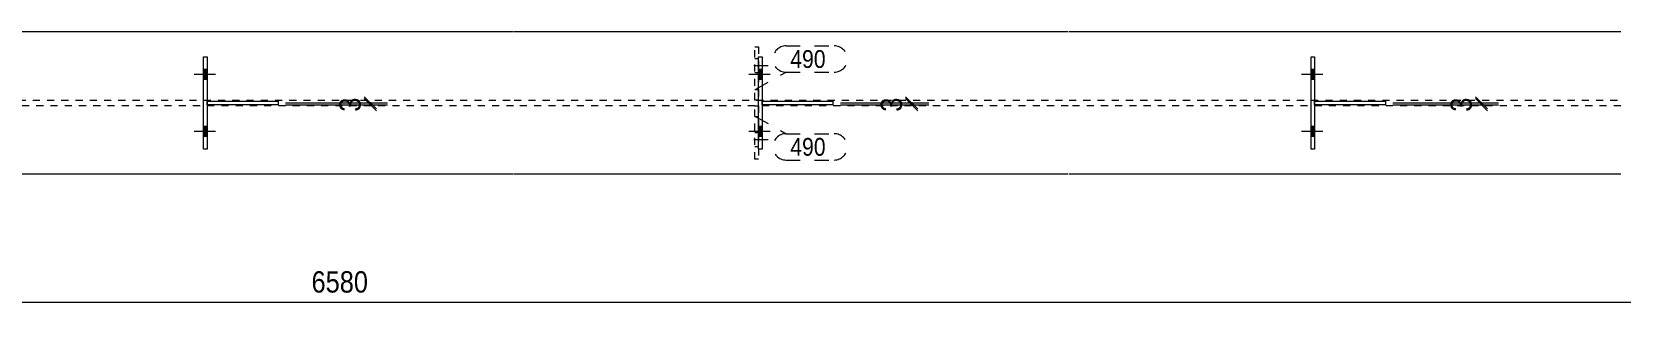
# Model space of a CAD drawing. Header units: millimetres. Extents: x 2 to 1174, y 1 to 825.
# Drawn here: x 616 to 839.1, y 526.4 to 566.8 of the extents above; entities that cross this region are included whole.
import ezdxf

# ---------------------------------------------------------------- set-up
doc = ezdxf.new("R2010")
doc.units = ezdxf.units.MM
for name, pattern in [('XKITLINE00', [0]), ('XKITLINE01', [4, 1, -1, 1, -1]), ('XKITLINE02', [4, 2, -2])]:
    doc.linetypes.add(name, pattern=pattern)
for name, color, linetype, lineweight in [('Bolt', 3, 'Continuous', 0), ('Dimensions', 7, 'Continuous', 0), ('Part', 2, 'Continuous', 0), ('PartMark', 7, 'Continuous', 0)]:
    doc.layers.add(name, color=color, linetype=linetype, lineweight=lineweight)
doc.styles.add('ARIAL', font='ARIAL.TTF')

# ---------------------------------------------------------------- blocks, each defined once
blk = doc.blocks.new('*A77')
at = {"layer": 'Bolt'}
for points in [[(718.01, 561.53), (718.51, 561.53), (718.51, 560.13), (718.01, 560.13)], [(718.01, 561.53), (718.51, 561.53), (718.51, 560.13), (718.01, 560.13)], [(718.01, 553.53), (718.51, 553.53), (718.51, 552.13), (718.01, 552.13)], [(718.01, 553.53), (718.51, 553.53), (718.51, 552.13), (718.01, 552.13)]]:
    blk.add_hatch(color=3, dxfattribs=at).paths.add_polyline_path(points, flags=17)
at = {"layer": 'Bolt', "color": 3, "linetype": 'XKITLINE00', "lineweight": 0}
for p, q in [((719.67, 560.83), (716.67, 560.83)), ((719.67, 560.83), (716.67, 560.83)), ((718.51, 561.53), (718.01, 561.53)), ((718.51, 561.53), (718.01, 561.53)), ((718.51, 560.13), (718.01, 560.13)), ((718.51, 560.13), (718.01, 560.13)), ((718.51, 553.53), (718.01, 553.53)), ((718.51, 553.53), (718.01, 553.53)), ((719.67, 552.83), (716.67, 552.83)), ((719.67, 552.83), (716.67, 552.83)), ((718.51, 552.13), (718.01, 552.13)), ((718.51, 552.13), (718.01, 552.13))]:
    blk.add_line(p, q, dxfattribs=at)
blk = doc.blocks.new('*A78')
at = {"layer": 'Bolt'}
for points in [[(795.59, 561.53), (796.09, 561.53), (796.09, 560.13), (795.59, 560.13)], [(795.59, 561.53), (796.09, 561.53), (796.09, 560.13), (795.59, 560.13)], [(795.59, 553.53), (796.09, 553.53), (796.09, 552.13), (795.59, 552.13)], [(795.59, 553.53), (796.09, 553.53), (796.09, 552.13), (795.59, 552.13)]]:
    blk.add_hatch(color=3, dxfattribs=at).paths.add_polyline_path(points, flags=17)
at = {"layer": 'Bolt', "color": 3, "linetype": 'XKITLINE00', "lineweight": 0}
for p, q in [((797.25, 560.83), (794.25, 560.83)), ((797.25, 560.83), (794.25, 560.83)), ((796.09, 561.53), (795.59, 561.53)), ((796.09, 561.53), (795.59, 561.53)), ((796.09, 560.13), (795.59, 560.13)), ((796.09, 560.13), (795.59, 560.13)), ((796.09, 553.53), (795.59, 553.53)), ((796.09, 553.53), (795.59, 553.53)), ((797.25, 552.83), (794.25, 552.83)), ((797.25, 552.83), (794.25, 552.83)), ((796.09, 552.13), (795.59, 552.13)), ((796.09, 552.13), (795.59, 552.13))]:
    blk.add_line(p, q, dxfattribs=at)
blk = doc.blocks.new('*A82')
at = {"layer": 'Part', "color": 2, "linetype": 'XKITLINE00', "lineweight": 0}
for p, q in [((683.61, 566.83), (606.13, 566.83)), ((761.51, 566.83), (683.71, 566.83)), ((839.09, 566.83), (761.61, 566.83)), ((683.61, 546.83), (606.13, 546.83)), ((761.51, 546.83), (683.71, 546.83)), ((839.09, 546.83), (761.61, 546.83))]:
    blk.add_line(p, q, dxfattribs=at)
at = {"layer": 'Part', "color": 7, "linetype": 'XKITLINE01', "lineweight": 0}
for p, q in [((606.13, 557.23), (683.61, 557.23)), ((683.61, 556.43), (606.13, 556.43)), ((683.71, 557.23), (761.51, 557.23)), ((761.51, 556.43), (683.71, 556.43)), ((761.61, 557.23), (839.09, 557.23)), ((839.09, 556.43), (761.61, 556.43))]:
    blk.add_line(p, q, dxfattribs=at)
blk = doc.blocks.new('*A92')
at = {"layer": 'Part', "color": 7, "linetype": 'XKITLINE01', "lineweight": 0}
for p, q in [((717.51, 548.93), (717.51, 556.43)), ((717.51, 556.43), (718.01, 556.43)), ((718.01, 556.43), (718.01, 548.93)), ((717.51, 554.93), (718.01, 554.93)), ((718.01, 548.93), (717.51, 548.93))]:
    blk.add_line(p, q, dxfattribs=at)
blk = doc.blocks.new('*A93')
at = {"layer": 'Part', "color": 7, "linetype": 'XKITLINE01', "lineweight": 0}
for p, q in [((717.51, 557.23), (717.51, 564.73)), ((717.51, 564.73), (718.01, 564.73)), ((718.01, 564.73), (718.01, 557.23)), ((717.51, 558.73), (718.01, 558.73)), ((718.01, 557.23), (717.51, 557.23))]:
    blk.add_line(p, q, dxfattribs=at)
blk = doc.blocks.new('*A106')
at = {"layer": 'Part', "color": 2, "linetype": 'XKITLINE00', "lineweight": 0}
for p, q in [((640.61, 557.08), (650.61, 557.08)), ((650.61, 556.58), (640.61, 556.58)), ((650.61, 556.58), (650.61, 557.08))]:
    blk.add_line(p, q, dxfattribs=at)
at = {"layer": 'Part', "color": 7, "linetype": 'XKITLINE01', "lineweight": 0}
blk.add_line((640.61, 556.58), (640.61, 557.08), dxfattribs=at)
blk.add_line((640.61, 556.58), (640.61, 557.08), dxfattribs=at)
blk = doc.blocks.new('*A107')
at = {"layer": 'Part', "color": 2, "linetype": 'XKITLINE00', "lineweight": 0}
for p, q in [((640.11, 550.33), (640.11, 563.33)), ((640.11, 563.33), (640.61, 563.33)), ((640.61, 563.33), (640.61, 550.33)), ((640.61, 550.33), (640.11, 550.33))]:
    blk.add_line(p, q, dxfattribs=at)
blk = doc.blocks.new('*A108')
at = {"layer": 'Part', "color": 2, "linetype": 'XKITLINE00', "lineweight": 0}
for p, q in [((718.51, 557.08), (728.51, 557.08)), ((728.51, 556.58), (718.51, 556.58)), ((728.51, 556.58), (728.51, 557.08))]:
    blk.add_line(p, q, dxfattribs=at)
at = {"layer": 'Part', "color": 7, "linetype": 'XKITLINE01', "lineweight": 0}
blk.add_line((718.51, 556.58), (718.51, 557.08), dxfattribs=at)
blk.add_line((718.51, 556.58), (718.51, 557.08), dxfattribs=at)
blk = doc.blocks.new('*A109')
at = {"layer": 'Part', "color": 2, "linetype": 'XKITLINE00', "lineweight": 0}
for p, q in [((718.01, 550.33), (718.01, 563.33)), ((718.01, 563.33), (718.51, 563.33)), ((718.51, 563.33), (718.51, 550.33)), ((718.51, 550.33), (718.01, 550.33))]:
    blk.add_line(p, q, dxfattribs=at)
blk = doc.blocks.new('*A110')
at = {"layer": 'Part', "color": 2, "linetype": 'XKITLINE00', "lineweight": 0}
for p, q in [((796.09, 557.08), (806.09, 557.08)), ((806.09, 556.58), (796.09, 556.58)), ((806.09, 556.58), (806.09, 557.08))]:
    blk.add_line(p, q, dxfattribs=at)
at = {"layer": 'Part', "color": 7, "linetype": 'XKITLINE01', "lineweight": 0}
blk.add_line((796.09, 556.58), (796.09, 557.08), dxfattribs=at)
blk.add_line((796.09, 556.58), (796.09, 557.08), dxfattribs=at)
blk = doc.blocks.new('*A111')
at = {"layer": 'Part', "color": 2, "linetype": 'XKITLINE00', "lineweight": 0}
for p, q in [((795.59, 550.33), (795.59, 563.33)), ((795.59, 563.33), (796.09, 563.33)), ((796.09, 563.33), (796.09, 550.33)), ((796.09, 550.33), (795.59, 550.33))]:
    blk.add_line(p, q, dxfattribs=at)
blk = doc.blocks.new('*A136')
at = {"layer": 'Bolt', "color": 3, "linetype": 'XKITLINE02', "lineweight": 0}
for p, q in [((719.36, 551.63), (716.36, 551.63)), ((718.01, 552.61), (717.51, 552.61)), ((718.01, 550.65), (717.51, 550.65))]:
    blk.add_line(p, q, dxfattribs=at)
blk = doc.blocks.new('*A137')
at = {"layer": 'Bolt', "color": 3, "linetype": 'XKITLINE02', "lineweight": 0}
for p, q in [((718.01, 563.01), (717.51, 563.01)), ((719.36, 562.03), (716.36, 562.03)), ((718.01, 561.05), (717.51, 561.05))]:
    blk.add_line(p, q, dxfattribs=at)
blk = doc.blocks.new('*A142')
at = {"layer": 'Bolt'}
for points in [[(640.11, 561.53), (640.61, 561.53), (640.61, 560.13), (640.11, 560.13)], [(640.11, 561.53), (640.61, 561.53), (640.61, 560.13), (640.11, 560.13)], [(640.11, 553.53), (640.61, 553.53), (640.61, 552.13), (640.11, 552.13)], [(640.11, 553.53), (640.61, 553.53), (640.61, 552.13), (640.11, 552.13)]]:
    blk.add_hatch(color=3, dxfattribs=at).paths.add_polyline_path(points, flags=17)
at = {"layer": 'Bolt', "color": 3, "linetype": 'XKITLINE00', "lineweight": 0}
for p, q in [((641.77, 560.83), (638.77, 560.83)), ((641.77, 560.83), (638.77, 560.83)), ((640.61, 561.53), (640.11, 561.53)), ((640.61, 561.53), (640.11, 561.53)), ((640.61, 560.13), (640.11, 560.13)), ((640.61, 560.13), (640.11, 560.13)), ((640.61, 553.53), (640.11, 553.53)), ((640.61, 553.53), (640.11, 553.53)), ((641.77, 552.83), (638.77, 552.83)), ((641.77, 552.83), (638.77, 552.83)), ((640.61, 552.13), (640.11, 552.13)), ((640.61, 552.13), (640.11, 552.13))]:
    blk.add_line(p, q, dxfattribs=at)
blk = doc.blocks.new('*A286')
at = {"layer": 'Dimensions', "color": 7, "linetype": 'XKITLINE00', "lineweight": 0}
for p, q in [((447.22, 556.23), (447.22, 526.43)), ((872.19, 556.23), (872.19, 526.43)), ((448.07, 529.68), (446.38, 527.98)), ((873.04, 529.68), (871.34, 527.98)), ((447.22, 528.83), (872.19, 528.83))]:
    blk.add_line(p, q, dxfattribs=at)
at = {"layer": 'Dimensions', "color": 3}
for p in [(447.22, 528.83), (872.19, 528.83)]:
    blk.add_point(p, dxfattribs=at)
at = {"layer": 'Dimensions', "color": 3, "style": 'ARIAL', "width": 0.85}
blk.add_text('9990', height=3, rotation=90.0002, dxfattribs=at).set_placement((870.99, 530.13))
blk.add_text('6580', height=3, dxfattribs=at).set_placement((655.26, 530.18))
blk = doc.blocks.new('*A313')
at = {"layer": 'Dimensions', "color": 7, "linetype": 'XKITLINE00', "lineweight": 0}
for p, q in [((651.61, 556.83), (665.92, 556.83)), ((651.61, 556.58), (665.92, 556.58)), ((662.67, 557.68), (664.37, 555.98)), ((662.67, 557.43), (664.37, 555.73)), ((663.52, 556.58), (663.52, 556.83))]:
    blk.add_line(p, q, dxfattribs=at)
at = {"layer": 'Dimensions', "color": 3}
for p in [(663.52, 556.83), (663.52, 556.58)]:
    blk.add_point(p, dxfattribs=at)
at = {"layer": 'Dimensions', "color": 3, "style": 'ARIAL', "width": 0.85}
blk.add_text('3', height=3, rotation=90.0002, dxfattribs=at).set_placement((662.17, 555.59))
blk = doc.blocks.new('*A314')
at = {"layer": 'Dimensions', "color": 7, "linetype": 'XKITLINE00', "lineweight": 0}
for p, q in [((729.51, 556.83), (741.92, 556.83)), ((729.51, 556.58), (741.92, 556.58)), ((738.67, 557.68), (740.37, 555.98)), ((738.67, 557.43), (740.37, 555.73)), ((739.52, 556.58), (739.52, 556.83))]:
    blk.add_line(p, q, dxfattribs=at)
at = {"layer": 'Dimensions', "color": 3}
for p in [(739.52, 556.83), (739.52, 556.58)]:
    blk.add_point(p, dxfattribs=at)
at = {"layer": 'Dimensions', "color": 3, "style": 'ARIAL', "width": 0.85}
blk.add_text('3', height=3, rotation=90.0002, dxfattribs=at).set_placement((738.17, 555.59))
blk = doc.blocks.new('*A315')
at = {"layer": 'Dimensions', "color": 7, "linetype": 'XKITLINE00', "lineweight": 0}
for p, q in [((807.09, 556.83), (821.92, 556.83)), ((807.09, 556.58), (821.92, 556.58)), ((818.67, 557.68), (820.37, 555.98)), ((818.67, 557.43), (820.37, 555.73)), ((819.52, 556.58), (819.52, 556.83))]:
    blk.add_line(p, q, dxfattribs=at)
at = {"layer": 'Dimensions', "color": 3}
for p in [(819.52, 556.83), (819.52, 556.58)]:
    blk.add_point(p, dxfattribs=at)
at = {"layer": 'Dimensions', "color": 3, "style": 'ARIAL', "width": 0.85}
blk.add_text('3', height=3, rotation=90.0002, dxfattribs=at).set_placement((818.17, 555.59))
blk = doc.blocks.new('*A325')
at = {"layer": 'PartMark', "color": 7, "linetype": 'XKITLINE02', "lineweight": 0}
for p, q in [((721.88, 564.85), (728.64, 564.85)), ((717.64, 558.76), (721.88, 561.15)), ((721.88, 561.15), (728.64, 561.15))]:
    blk.add_line(p, q, dxfattribs=at)
for centre, start, end in [((721.88, 563), 90, 270), ((728.64, 563), 270, 90)]:
    blk.add_arc(centre, 1.85, start, end, dxfattribs=at)
at = {"layer": 'PartMark', "color": 3, "style": 'ARIAL', "width": 0.85}
blk.add_text('490', height=2.5, dxfattribs=at).set_placement((722.48, 561.75))
blk = doc.blocks.new('*A326')
at = {"layer": 'PartMark', "color": 7, "linetype": 'XKITLINE02', "lineweight": 0}
for p, q in [((717.64, 554.9), (721.88, 552.51)), ((721.88, 552.51), (728.64, 552.51)), ((721.88, 548.81), (728.64, 548.81))]:
    blk.add_line(p, q, dxfattribs=at)
for centre, start, end in [((721.88, 550.66), 90, 270), ((728.64, 550.66), 270, 90)]:
    blk.add_arc(centre, 1.85, start, end, dxfattribs=at)
at = {"layer": 'PartMark', "color": 3, "style": 'ARIAL', "width": 0.85}
blk.add_text('490', height=2.5, dxfattribs=at).set_placement((722.48, 549.41))

msp = doc.modelspace()

# ---------------------------------------------------------------- block references
at = {"lineweight": 0}
for name in ['*A93', '*A325', '*A107', '*A137', '*A109', '*A111', '*A142', '*A77', '*A78', '*A286', '*A106', '*A313', '*A92', '*A108', '*A314', '*A110', '*A315', '*A326', '*A136']:
    msp.add_blockref(name, (0, 0), dxfattribs=at)
at = {"layer": 'Part', "lineweight": 0}
msp.add_blockref('*A82', (0, 0), dxfattribs=at)

doc.saveas('drawing.dxf')
